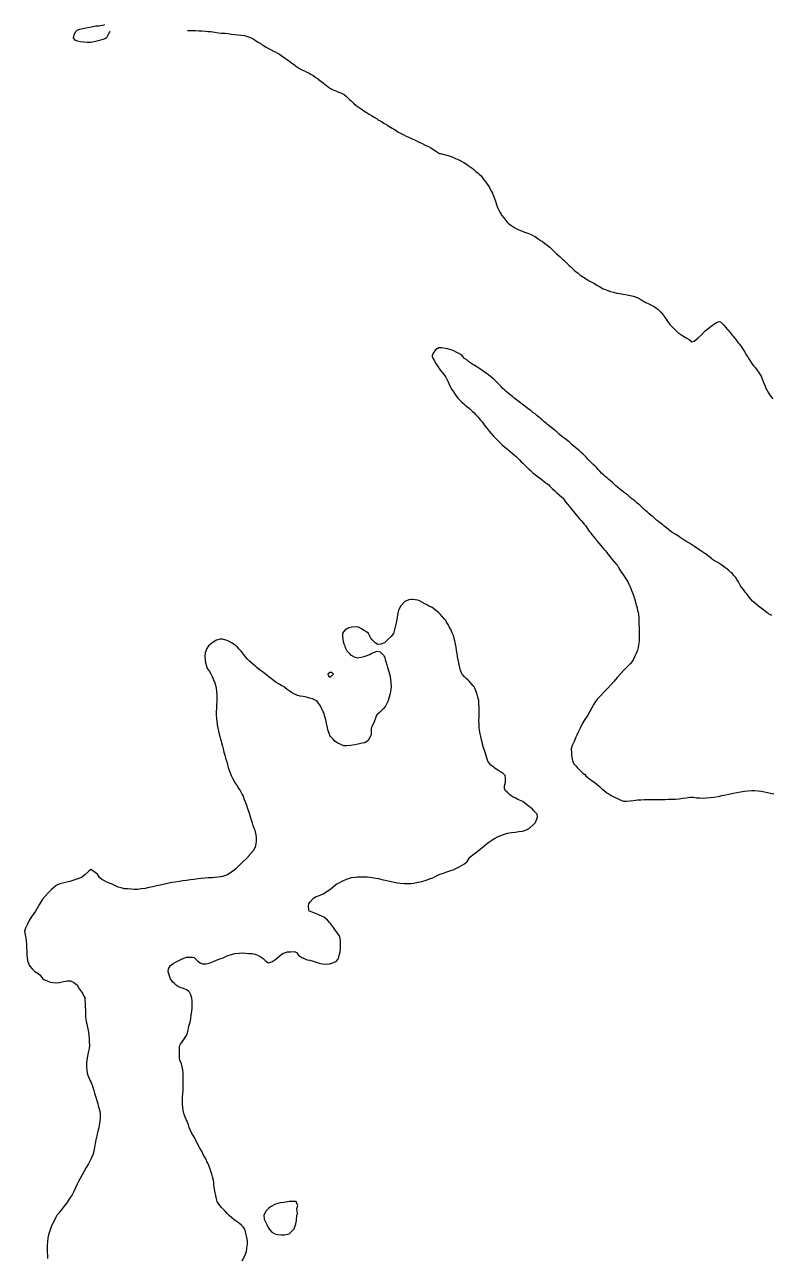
# Model space of a CAD drawing. Header units: inches. Extents: x 654597 to 662585, y 4606423 to 4617894.
# Drawn here: x 658768 to 659933, y 4610713 to 4612635 of the extents above; entities that cross this region are included whole.
import ezdxf

# ---------------------------------------------------------------- set-up
doc = ezdxf.new("R2010")
doc.units = ezdxf.units.IN
doc.header["$MEASUREMENT"] = 0
doc.layers.add('$DDT_AUDIT_GENERATED_(3E)', color=7, linetype='Continuous')
doc.layers.add('$DDT_AUDIT_GENERATED_(3F)', color=7, linetype='Continuous')

msp = doc.modelspace()

# ---------------------------------------------------------------- linework, layer by layer
at = {"layer": '$DDT_AUDIT_GENERATED_(3E)', "elevation": -150}
for points in [[(658900.8, 4612624.4), (658898.5, 4612619.5), (658895.4, 4612614.7), (658892.9, 4612612.7), (658889.7, 4612611.7), (658882.8, 4612609.6), (658876.6, 4612608.1), (658871.1, 4612607.1), (658865.3, 4612607.2), (658860.4, 4612607.7), (658855.2, 4612608.3), (658850.4, 4612609.3), (658846.6, 4612610.8), (658844.4, 4612614.3), (658845.2, 4612619.4), (658847.2, 4612623.9), (658850.1, 4612626.6), (658854.2, 4612627.9), (658860.6, 4612629.5), (658866.8, 4612630.7), (658872.4, 4612631.9), (658879, 4612633), (658883.8, 4612633.4), (658892.2, 4612634.9), (658892.7, 4612635.1)], [(659022.2, 4612625.9), (659031.3, 4612625.8), (659034.3, 4612625.7), (659040.3, 4612625.5), (659044.7, 4612625.2), (659050.8, 4612624.8), (659053.8, 4612624.6), (659057.8, 4612624.3), (659061.7, 4612623.7), (659064.8, 4612623.2), (659070.4, 4612622.3), (659075.1, 4612621.8), (659080.9, 4612621.6), (659085.4, 4612621.1), (659090.7, 4612620.3), (659095.6, 4612619.5), (659100.8, 4612619.1), (659105.9, 4612618.5), (659110.9, 4612618), (659115.8, 4612616.7), (659118.9, 4612615.5), (659122.1, 4612613.9), (659125.2, 4612612.2), (659127.8, 4612610.5), (659132.2, 4612607.8), (659136.8, 4612604.9), (659138.5, 4612603.8), (659140.3, 4612602.7), (659144.6, 4612600.1), (659148.5, 4612597.8), (659152.5, 4612595.7), (659157.3, 4612593.3), (659159, 4612592.5), (659160.5, 4612591.7), (659165.2, 4612588.8), (659169.5, 4612586), (659172.2, 4612584.2), (659174.9, 4612582.1), (659177.9, 4612580), (659180.8, 4612578), (659184.6, 4612575.2), (659188.9, 4612572.2), (659190.6, 4612571.1), (659192.2, 4612570), (659196.7, 4612566.9), (659201.3, 4612564.2), (659204.3, 4612562.8), (659207.9, 4612561.2), (659210.9, 4612559.8), (659213.4, 4612558.5), (659218, 4612555.8), (659222.3, 4612552.7), (659224.1, 4612551.4), (659226, 4612550), (659230, 4612547.2), (659233.6, 4612544.3), (659236.3, 4612542.2), (659239, 4612540), (659241.9, 4612537.7), (659244.8, 4612535.7), (659249.1, 4612533.5), (659254.1, 4612531.4), (659256.6, 4612530.4), (659259.4, 4612529.2), (659263.2, 4612527.7), (659266.2, 4612526), (659269.9, 4612522.8), (659273.7, 4612519.5), (659275.4, 4612517.8), (659277.1, 4612516.2), (659281, 4612512.6), (659285.2, 4612509.1), (659286.6, 4612507.9), (659288.2, 4612506.9), (659292.9, 4612503.9), (659297.2, 4612500.9), (659299.5, 4612499.3), (659302, 4612497.6), (659305.5, 4612495.4), (659308.7, 4612493.4), (659313, 4612491), (659317.6, 4612488.1), (659319, 4612487.1), (659320.4, 4612486.3), (659325.1, 4612483.4), (659329.4, 4612480.7), (659332.6, 4612478.9), (659336, 4612476.9), (659338.7, 4612475.4), (659341.2, 4612473.9), (659345.7, 4612471.1), (659350.1, 4612468.1), (659352, 4612466.9), (659354.2, 4612465.8), (659358.4, 4612463.7), (659362.1, 4612461.9), (659366.5, 4612459.8), (659371.3, 4612457.5), (659373.5, 4612456.4), (659375.9, 4612455.3), (659379.9, 4612453.4), (659383.5, 4612451.7), (659388, 4612449.6), (659392.8, 4612447.4), (659395.3, 4612446.3), (659398, 4612444.9), (659401.6, 4612442.8), (659404.7, 4612440.8), (659408.9, 4612438.3), (659413.4, 4612435.3), (659414.8, 4612434.4), (659416.7, 4612433.9), (659422.2, 4612432.6), (659426.4, 4612431.6), (659431.4, 4612430), (659436, 4612428.4), (659440.1, 4612426.6), (659445, 4612424.5), (659446.7, 4612423.8), (659448.2, 4612422.9), (659452.9, 4612420), (659457.2, 4612417.4), (659459.9, 4612415.4), (659462.7, 4612413.4), (659465.7, 4612411.2), (659468.5, 4612409.2), (659471.9, 4612406.3), (659475.4, 4612403.3), (659477.5, 4612401.5), (659479.4, 4612399.6), (659482.3, 4612396), (659484.9, 4612392.5), (659487.1, 4612389.5), (659489.4, 4612386.2), (659491.2, 4612383.6), (659492.8, 4612381.1), (659495.3, 4612376.7), (659497.6, 4612372.1), (659498.9, 4612369.2), (659500.2, 4612365.7), (659501.4, 4612362.5), (659502.3, 4612359.6), (659503.8, 4612354.4), (659505.5, 4612350.1), (659507.5, 4612345.8), (659510.1, 4612340.9), (659510.9, 4612339.5), (659511.8, 4612338.2), (659515.1, 4612333.7), (659518.2, 4612329.6), (659520.1, 4612327.5), (659522.1, 4612325.5), (659526.2, 4612322.4), (659530.9, 4612319.3), (659532.2, 4612318.5), (659533.7, 4612317.7), (659538.6, 4612315.3), (659543, 4612313.4), (659547.5, 4612311.7), (659552.5, 4612310), (659555.1, 4612309), (659557.8, 4612307.7), (659561.5, 4612305.8), (659564.6, 4612304.1), (659568.9, 4612301.3), (659573.6, 4612298.2), (659574.9, 4612297.4), (659576.1, 4612296.5), (659580.6, 4612293), (659584.9, 4612289.9), (659586.9, 4612288.2), (659588.7, 4612286.3), (659592.2, 4612282.8), (659595.7, 4612279.5), (659597.7, 4612277.7), (659599.7, 4612275.9), (659603.2, 4612272.8), (659606.5, 4612269.7), (659608.8, 4612267.6), (659610.9, 4612265.5), (659614, 4612262.4), (659617.3, 4612259.3), (659619.7, 4612257.2), (659622.1, 4612255.1), (659625.2, 4612252.4), (659628.2, 4612249.8), (659631.1, 4612247.4), (659634.1, 4612244.9), (659636.8, 4612242.9), (659639.4, 4612241.2), (659643.9, 4612238.6), (659648.5, 4612235.8), (659650.3, 4612234.7), (659652.3, 4612233.7), (659656.6, 4612231.3), (659660.3, 4612229.1), (659664.4, 4612226.9), (659668.7, 4612224.3), (659670.4, 4612223.2), (659672.2, 4612222.4), (659677.3, 4612220.4), (659681.8, 4612218.8), (659686.6, 4612217.7), (659691.6, 4612216.5), (659696.2, 4612215.9), (659701.6, 4612214.9), (659705.2, 4612214.3), (659709.6, 4612213.2), (659712.5, 4612212.6), (659715, 4612212), (659720.4, 4612210.5), (659724.5, 4612209), (659728.9, 4612206.5), (659733.6, 4612203.6), (659735.1, 4612202.7), (659736.7, 4612201.9), (659741.5, 4612199.6), (659745.6, 4612197.7), (659749.6, 4612195.4), (659753.8, 4612192.6), (659755.5, 4612191.4), (659757, 4612190), (659760.8, 4612186.2), (659764.1, 4612182.1), (659765.6, 4612180), (659767.1, 4612177.7), (659769.6, 4612174.1), (659771.8, 4612170.9), (659774.4, 4612167.7), (659777.2, 4612164.6), (659779.3, 4612162.2), (659781.3, 4612160), (659784.6, 4612156.9), (659787.9, 4612153.8), (659791.1, 4612152), (659794.6, 4612150), (659797.2, 4612148.4), (659799.6, 4612146.8), (659804.2, 4612144.1), (659808.6, 4612140.7), (659812.3, 4612141.7), (659818.5, 4612146.5), (659823.2, 4612151.1), (659829.3, 4612157.4), (659833.9, 4612161.5), (659840.8, 4612166.7), (659847.1, 4612170.5), (659851.3, 4612172.2), (659853, 4612171.8), (659854.7, 4612170.1), (659858.3, 4612166.3), (659861.9, 4612162.5), (659863.3, 4612161), (659864.7, 4612159.4), (659868.1, 4612155.1), (659871.6, 4612150.7), (659872.8, 4612149.3), (659874.1, 4612147.9), (659877.5, 4612143.7), (659880.5, 4612139.7), (659882.3, 4612137.3), (659884.2, 4612134.8), (659886.5, 4612131.6), (659888.5, 4612128.4), (659891.1, 4612124.3), (659893.9, 4612119.6), (659894.8, 4612118.2), (659895.7, 4612116.9), (659898.6, 4612112.2), (659901.2, 4612108), (659903.2, 4612105.3), (659905.4, 4612102.6), (659907.7, 4612099.7), (659909.9, 4612096.8), (659912.6, 4612093), (659915.4, 4612088.7), (659916.6, 4612087.1), (659917.4, 4612085.2), (659919.3, 4612080.2), (659920.9, 4612075.8), (659922.7, 4612071.4), (659924.7, 4612066.5), (659925.8, 4612064.4), (659927.1, 4612062.4), (659929.8, 4612058.5), (659932.4, 4612054.9), (659934.6, 4612051.7)]]:
    msp.add_lwpolyline(points, dxfattribs=at)
at = {"layer": '$DDT_AUDIT_GENERATED_(3F)', "elevation": -140}
for points in [[(659933.1, 4611714), (659928.3, 4611716.6), (659926.8, 4611717.5), (659925.5, 4611718.4), (659921, 4611721.9), (659916.7, 4611725.2), (659914.7, 4611726.7), (659912.6, 4611728.3), (659909, 4611731.3), (659905.6, 4611734.1), (659903.1, 4611736.3), (659900.8, 4611738.7), (659898, 4611742.1), (659895.1, 4611745.8), (659893.6, 4611747.8), (659892.1, 4611749.7), (659888.9, 4611754.1), (659885.7, 4611758.5), (659884.5, 4611760.1), (659883.5, 4611762), (659881.1, 4611766.5), (659878.7, 4611770.1), (659876.4, 4611773.5), (659873.7, 4611776.7), (659871.7, 4611779), (659869.5, 4611781), (659866.3, 4611783.9), (659862.9, 4611786.4), (659859.9, 4611788.7), (659856.7, 4611791.1), (659854.1, 4611792.9), (659851.5, 4611794.6), (659847.2, 4611797.3), (659842.5, 4611800), (659840.7, 4611801.1), (659839.2, 4611802.5), (659835.2, 4611805.8), (659831.2, 4611808.7), (659828.7, 4611810.5), (659825.9, 4611812.4), (659822.7, 4611814.5), (659819.8, 4611816.4), (659815.9, 4611819.2), (659811.5, 4611822.1), (659809.9, 4611823.2), (659808.3, 4611824.2), (659803.7, 4611827.1), (659799.3, 4611829.6), (659796.4, 4611831.4), (659793.3, 4611833.4), (659790.4, 4611835.4), (659787.7, 4611837.2), (659783.5, 4611840), (659778.7, 4611842.9), (659777.3, 4611843.8), (659776, 4611844.8), (659771.7, 4611848.4), (659767.5, 4611851.6), (659765.4, 4611853.2), (659763.2, 4611854.9), (659759.7, 4611857.7), (659756.3, 4611860.2), (659753.5, 4611862.6), (659750.8, 4611865), (659748.1, 4611867.5), (659745.3, 4611869.8), (659742.2, 4611872.5), (659738.9, 4611875.3), (659736.6, 4611877.2), (659734.4, 4611879.1), (659731, 4611882.4), (659727.5, 4611885.6), (659725.5, 4611887.4), (659723.5, 4611889.1), (659719.5, 4611892.5), (659715.2, 4611895.8), (659713.8, 4611896.9), (659712.4, 4611898), (659708.1, 4611901.7), (659703.7, 4611905.2), (659702.1, 4611906.5), (659700.4, 4611907.8), (659696.4, 4611911), (659692.6, 4611913.9), (659690.2, 4611915.9), (659687.9, 4611918), (659684.8, 4611920.9), (659681.7, 4611923.6), (659679, 4611926), (659676.3, 4611928.3), (659673.5, 4611930.7), (659670.7, 4611933.1), (659667.8, 4611935.8), (659664.9, 4611938.7), (659662.6, 4611941.3), (659660.2, 4611943.9), (659657.5, 4611946.7), (659654.8, 4611949.4), (659652.2, 4611952), (659649.5, 4611954.5), (659646.8, 4611957.2), (659644.2, 4611959.9), (659641.6, 4611962.7), (659638.9, 4611965.3), (659636.1, 4611967.8), (659633.3, 4611970.4), (659630.6, 4611972.7), (659628, 4611974.9), (659624.7, 4611977.7), (659621.4, 4611980.6), (659619.2, 4611982.5), (659617, 4611984.3), (659613, 4611987.5), (659608.8, 4611990.8), (659607.3, 4611992), (659605.9, 4611993.1), (659601.4, 4611996.7), (659597.2, 4612000.5), (659595.8, 4612001.7), (659594.4, 4612002.9), (659590.2, 4612006.4), (659586.2, 4612009.7), (659584.1, 4612011.3), (659581.9, 4612013), (659578.4, 4612015.8), (659575, 4612018.6), (659572.4, 4612020.8), (659569.7, 4612023.2), (659566.9, 4612025.6), (659564.1, 4612028), (659560.7, 4612030.5), (659557.2, 4612033.3), (659555, 4612035), (659552.9, 4612036.6), (659548.6, 4612039.8), (659544.1, 4612043.3), (659542.9, 4612044.3), (659541.6, 4612045.1), (659536.9, 4612048.4), (659532.8, 4612051.7), (659530.7, 4612053.4), (659528.7, 4612055.2), (659525.2, 4612058.1), (659521.8, 4612061), (659519.1, 4612063), (659516.5, 4612065.4), (659513.6, 4612067.9), (659510.9, 4612070.6), (659508.3, 4612073.2), (659506, 4612076), (659503.2, 4612078.8), (659500.4, 4612081.6), (659497.6, 4612084), (659494.7, 4612086.4), (659491.9, 4612088.5), (659489.2, 4612090.5), (659485.2, 4612093.2), (659480.9, 4612096.3), (659479.4, 4612097.4), (659477.8, 4612098.4), (659473, 4612101.3), (659468.8, 4612104.1), (659466.1, 4612105.7), (659463.5, 4612107.6), (659460.3, 4612109.9), (659457.4, 4612112.3), (659454.1, 4612114.7), (659451.6, 4612117.7), (659449.2, 4612120), (659446.4, 4612121.8), (659442, 4612124.1), (659437.3, 4612126.7), (659434.6, 4612127.7), (659431.2, 4612128.6), (659427.5, 4612129.6), (659424.2, 4612130.3), (659418.5, 4612130.9), (659414.1, 4612131.1), (659408.7, 4612128.1), (659404.9, 4612122.8), (659403.6, 4612118.8), (659403.7, 4612117.3), (659404.8, 4612115.2), (659407.1, 4612111), (659409, 4612107.4), (659411.5, 4612103.4), (659414.3, 4612099), (659415.4, 4612097.4), (659416.5, 4612096), (659420.1, 4612091.7), (659423.3, 4612087.3), (659424.7, 4612085.3), (659426.1, 4612083.1), (659428.2, 4612079.2), (659429.7, 4612075.5), (659431.7, 4612070.9), (659434.3, 4612066.3), (659435.5, 4612064.4), (659436.8, 4612062.4), (659439.4, 4612058.4), (659441.9, 4612054.9), (659444.3, 4612052.1), (659446.9, 4612049.5), (659449.5, 4612046.8), (659452.3, 4612044.3), (659455, 4612041.8), (659457.8, 4612039.6), (659461, 4612036.9), (659464.3, 4612034), (659466.5, 4612032.1), (659468.7, 4612030.1), (659471.9, 4612026.9), (659474.9, 4612023.5), (659477, 4612021.1), (659479.1, 4612018.5), (659481.6, 4612015.5), (659483.7, 4612012.5), (659486.3, 4612009), (659489.2, 4612005.5), (659490.9, 4612003.4), (659492.5, 4612001.4), (659495.8, 4611997.4), (659499.4, 4611993.4), (659500.7, 4611992), (659502, 4611990.6), (659505.9, 4611986.5), (659510, 4611982.5), (659511.2, 4611981.3), (659512.5, 4611980.1), (659516.7, 4611976.4), (659520.9, 4611973.1), (659522.8, 4611971.6), (659524.7, 4611969.9), (659528.4, 4611966.9), (659531.9, 4611964), (659534.3, 4611961.9), (659536.5, 4611959.6), (659539.5, 4611956.5), (659542.6, 4611953.5), (659544.7, 4611951.2), (659546.9, 4611949), (659550, 4611945.9), (659553.3, 4611943), (659555.7, 4611940.8), (659558.1, 4611938.6), (659561.1, 4611935.9), (659564.2, 4611933.6), (659567.4, 4611931.1), (659570.7, 4611928.5), (659573.1, 4611926.7), (659575.4, 4611925), (659579.5, 4611921.9), (659583.9, 4611918.5), (659585.3, 4611917.4), (659586.5, 4611916.2), (659590.5, 4611912), (659594.7, 4611908.1), (659596, 4611907), (659597.2, 4611905.8), (659601.4, 4611901.8), (659605.8, 4611898.1), (659607.2, 4611897), (659608.3, 4611895.5), (659611.6, 4611891), (659615, 4611886.8), (659616.5, 4611885), (659618, 4611883.2), (659621.1, 4611879.4), (659624.1, 4611875.8), (659626.1, 4611873.2), (659628.2, 4611870.6), (659630.6, 4611867.6), (659633, 4611864.8), (659635.7, 4611861.7), (659638.6, 4611858.6), (659640.7, 4611856.3), (659642.6, 4611853.9), (659645.4, 4611849.7), (659648.6, 4611845.4), (659649.7, 4611844.1), (659650.7, 4611842.8), (659654.2, 4611838.2), (659657.7, 4611834), (659659.1, 4611832.2), (659660.6, 4611830.1), (659663.5, 4611826.4), (659666.4, 4611823), (659668.6, 4611820.4), (659670.9, 4611817.9), (659673.4, 4611815), (659675.7, 4611812.1), (659678.2, 4611808.7), (659681, 4611805.3), (659682.8, 4611803.1), (659684.5, 4611801), (659687.7, 4611796.9), (659691.3, 4611792.9), (659692.5, 4611791.5), (659693.4, 4611789.9), (659696.1, 4611785.1), (659699, 4611781), (659700.8, 4611778.2), (659702.8, 4611775.3), (659704.7, 4611772.3), (659706.6, 4611769.6), (659709, 4611765.2), (659711.4, 4611760.5), (659712.5, 4611758.2), (659713.6, 4611755.6), (659715.1, 4611751.5), (659716.3, 4611748.1), (659717.9, 4611743.2), (659719.5, 4611738.6), (659720.7, 4611734.1), (659722.2, 4611729), (659723, 4611725.7), (659724, 4611721.6), (659724.7, 4611718.5), (659725.1, 4611715.7), (659725.6, 4611709.9), (659725.9, 4611705.4), (659726.1, 4611699.5), (659726.2, 4611695), (659726.5, 4611678.7), (659726.3, 4611673.7), (659725.4, 4611667.3), (659724.9, 4611663.9), (659723.9, 4611659.9), (659721.9, 4611654.4), (659719.3, 4611649.1), (659716.3, 4611643.8), (659712.8, 4611638.9), (659707.6, 4611633.5), (659702.5, 4611628.6), (659697.2, 4611622.7), (659692.3, 4611617.1), (659687.6, 4611611.5), (659682.2, 4611605.5), (659677.6, 4611600.4), (659671.8, 4611594.5), (659667, 4611589.7), (659661.4, 4611583.7), (659658.4, 4611579.9), (659655.7, 4611575.7), (659652.3, 4611569.9), (659649.5, 4611564.2), (659646.2, 4611558.3), (659641.5, 4611551.6), (659639.5, 4611548.7), (659638.1, 4611545.9), (659634.5, 4611538.2), (659630.7, 4611530.6), (659629.1, 4611527.4), (659627.7, 4611524), (659624.8, 4611517.3), (659622, 4611511), (659620.5, 4611505.7), (659620.6, 4611499.8), (659621, 4611495.2), (659621.7, 4611490), (659622.7, 4611485.5), (659625, 4611481.9), (659627.9, 4611478.6), (659629.9, 4611476.5), (659632.1, 4611474.4), (659635.3, 4611471.2), (659638.6, 4611468.1), (659641, 4611466.2), (659643.4, 4611464), (659646.3, 4611461.2), (659649.4, 4611458.7), (659652.6, 4611456.3), (659656, 4611453.9), (659658.4, 4611452.2), (659660.6, 4611450.5), (659664.4, 4611447.1), (659668.2, 4611443.7), (659669.9, 4611442.2), (659671.6, 4611440.8), (659675.8, 4611437.4), (659680.5, 4611434.4), (659682.6, 4611433.3), (659684.9, 4611432.2), (659688.9, 4611430.2), (659692.5, 4611428.4), (659697, 4611426.4), (659702, 4611424.3), (659706.1, 4611424.1), (659712.4, 4611424.8), (659717.6, 4611425.5), (659723.6, 4611426.3), (659728.9, 4611426.5), (659734.5, 4611426.6), (659739.7, 4611426.6), (659745.2, 4611426.7), (659750.5, 4611426.8), (659755.9, 4611426.9), (659761.3, 4611427), (659766.7, 4611427.1), (659772.1, 4611427.3), (659777.5, 4611427.4), (659783, 4611427.6), (659788.5, 4611428.1), (659794.5, 4611428.9), (659799.7, 4611429.7), (659806, 4611430.3), (659810.5, 4611430.4), (659816, 4611429.7), (659820.8, 4611429.4), (659826.4, 4611429.1), (659831.6, 4611429.3), (659837.7, 4611430), (659842.9, 4611430.7), (659849.6, 4611431.7), (659852.3, 4611432.2), (659855.1, 4611432.9), (659861.4, 4611434.2), (659866.3, 4611435.3), (659872.8, 4611436.6), (659878.7, 4611437.8), (659884.4, 4611438.9), (659890.6, 4611439.9), (659895.7, 4611440.4), (659901.9, 4611440.9), (659906.5, 4611441), (659912.2, 4611440.5), (659916.7, 4611439.9), (659921.8, 4611438.7), (659926.6, 4611437.6), (659931.3, 4611436.7), (659936.6, 4611435.8)], [(659107, 4610707.7), (659111.5, 4610715.1), (659113.8, 4610722.2), (659114.6, 4610727.3), (659115.3, 4610733.7), (659115.3, 4610737.9), (659114.6, 4610743.7), (659113.7, 4610747.9), (659112.5, 4610753.1), (659110.8, 4610757.4), (659108.7, 4610760.5), (659106, 4610763), (659103.1, 4610765.6), (659099.8, 4610768), (659097.3, 4610769.8), (659094.8, 4610771.4), (659091, 4610774.7), (659087.1, 4610778), (659085.5, 4610779.6), (659084, 4610781.3), (659080.5, 4610785.1), (659077, 4610788.7), (659075.2, 4610790.6), (659073.5, 4610792.5), (659070.6, 4610796.1), (659068.4, 4610799.8), (659067.1, 4610804.2), (659066.1, 4610809.4), (659065.3, 4610813.7), (659064.3, 4610819.3), (659063.8, 4610822.4), (659063.3, 4610826.4), (659062.8, 4610830.1), (659062.3, 4610832.9), (659061.1, 4610838.4), (659060.1, 4610842.6), (659058.5, 4610847.5), (659056.8, 4610852.1), (659055.2, 4610856.1), (659053.1, 4610860.7), (659052.3, 4610862.5), (659051.4, 4610864.3), (659048.8, 4610869.1), (659046.6, 4610873.4), (659044.7, 4610877.2), (659042.4, 4610881.5), (659041.4, 4610883.4), (659040.4, 4610885.3), (659037.8, 4610890), (659035.4, 4610894.4), (659033.7, 4610897.8), (659031.6, 4610901.5), (659030.1, 4610903.8), (659028.9, 4610906.1), (659026.6, 4610910.7), (659024.8, 4610915.4), (659023.3, 4610919.7), (659021.3, 4610924.8), (659020.7, 4610926.4), (659020, 4610928), (659017.8, 4610933), (659016.1, 4610937.3), (659015.2, 4610942.1), (659014.5, 4610947.2), (659014.2, 4610952), (659014.2, 4610957.6), (659014.4, 4610962.8), (659014.6, 4610968.4), (659015.2, 4610973.8), (659015.3, 4610979.1), (659015.3, 4610984.4), (659015.2, 4610989.6), (659015.1, 4610994.8), (659015, 4611000), (659014.6, 4611005.2), (659013.6, 4611010.2), (659012.6, 4611014.6), (659010.6, 4611019.3), (659009.8, 4611021), (659009.7, 4611023.2), (659009.5, 4611029.3), (659009.5, 4611033.7), (659009.4, 4611039.9), (659009.6, 4611042.4), (659011.3, 4611045.1), (659016.4, 4611052.4), (659020.3, 4611059.1), (659022.2, 4611063.2), (659023.2, 4611067.1), (659024.3, 4611073.5), (659026.1, 4611079.6), (659027.2, 4611085), (659027.8, 4611090.9), (659028.5, 4611096.1), (659029.1, 4611102.2), (659029.3, 4611106.9), (659029.2, 4611112.9), (659028.6, 4611117.2), (659027.4, 4611122.5), (659025.3, 4611126.5), (659023, 4611128.7), (659020.2, 4611130.1), (659015.7, 4611132.2), (659010.7, 4611133.7), (659007.5, 4611135.1), (659004.5, 4611137.3), (659001.8, 4611139.7), (658999.3, 4611142.2), (658997, 4611145.1), (658995.6, 4611147.3), (658995, 4611148.9), (658993.6, 4611153.2), (658991.6, 4611158.1), (658992.6, 4611162.6), (658995.7, 4611167.9), (658999.6, 4611171.1), (659004.5, 4611173.9), (659010.3, 4611176.6), (659016.4, 4611179.2), (659020.3, 4611180.8), (659023.8, 4611181.1), (659029.7, 4611180.9), (659032.3, 4611180.3), (659034, 4611178.8), (659037.7, 4611175.3), (659041.5, 4611172), (659045.2, 4611170.8), (659051.3, 4611170.5), (659056, 4611171.7), (659063.5, 4611175), (659071.1, 4611177.8), (659074.1, 4611178.7), (659077.4, 4611180.1), (659084.1, 4611183.1), (659090.4, 4611185.3), (659096, 4611186.5), (659102.3, 4611187.4), (659107, 4611187.5), (659112.6, 4611187.2), (659117.4, 4611186.9), (659122.9, 4611186.5), (659127.4, 4611185.9), (659132.1, 4611183.8), (659136.8, 4611181.1), (659138.5, 4611180), (659140, 4611178.7), (659143.9, 4611175), (659148.5, 4611172), (659153.3, 4611173.5), (659158.4, 4611176.7), (659162.8, 4611180.6), (659170.2, 4611186.5), (659178, 4611189.1), (659182.5, 4611189.5), (659188.9, 4611189.7), (659191.9, 4611188.4), (659195.5, 4611183.8), (659200.5, 4611180.5), (659202.3, 4611179.7), (659204.1, 4611178.9), (659208.8, 4611177), (659213, 4611176.1), (659218.1, 4611174.6), (659222.8, 4611173.2), (659227.2, 4611171.8), (659232.6, 4611170.4), (659236.8, 4611170.2), (659243.3, 4611170.8), (659248.7, 4611172.2), (659254.2, 4611174.5), (659257.3, 4611178.9), (659258.6, 4611183.4), (659260, 4611189.5), (659260.5, 4611195.3), (659260.5, 4611200.5), (659260.4, 4611205.8), (659260, 4611210.7), (659258.3, 4611214.8), (659255.7, 4611218.6), (659254.3, 4611220.6), (659253, 4611222.5), (659249.9, 4611227), (659246.6, 4611231.3), (659245.3, 4611233), (659243.8, 4611234.6), (659240.2, 4611238.5), (659236.1, 4611242.1), (659234.6, 4611243.4), (659232.7, 4611244.5), (659227.8, 4611246.7), (659223.3, 4611248.6), (659219, 4611250.3), (659213.9, 4611252.2), (659211.9, 4611252.9), (659211.2, 4611255), (659210.9, 4611260.8), (659211.2, 4611263.9), (659213.4, 4611267.2), (659218.4, 4611272.9), (659222.7, 4611275.5), (659226.5, 4611276.7), (659233.7, 4611279.8), (659240.8, 4611284.2), (659246.1, 4611288.2), (659252.9, 4611293.7), (659255.1, 4611295.4), (659257.3, 4611296.6), (659265.4, 4611300.5), (659273.2, 4611303.7), (659277.9, 4611305), (659284, 4611305.8), (659286.8, 4611306.1), (659289.3, 4611306.2), (659295.7, 4611306.3), (659298.7, 4611306.2), (659302.2, 4611306), (659306.8, 4611305.6), (659310.1, 4611305.2), (659315.8, 4611304.4), (659320.1, 4611303.6), (659325.3, 4611302.3), (659330, 4611301), (659334.8, 4611300), (659339.8, 4611298.9), (659344.3, 4611298), (659349.7, 4611297), (659353.9, 4611296.5), (659359.9, 4611296), (659364.1, 4611295.9), (659370.4, 4611295.9), (659374.9, 4611296.4), (659381.7, 4611297.7), (659387.2, 4611299), (659394, 4611301.1), (659401.2, 4611303.7), (659404.5, 4611304.9), (659408, 4611306.6), (659414.7, 4611309.7), (659421, 4611312.1), (659426.5, 4611313.9), (659432.7, 4611316.1), (659436.2, 4611317.4), (659439.6, 4611318.9), (659446.9, 4611322.4), (659454.1, 4611326.5), (659458, 4611330.3), (659462.3, 4611336.7), (659468.8, 4611342.1), (659475.8, 4611347.1), (659480.7, 4611351), (659487.4, 4611356.9), (659489.7, 4611358.9), (659492.1, 4611360.5), (659499.6, 4611365.3), (659506.6, 4611369), (659510.7, 4611370.9), (659514.7, 4611372.4), (659521.2, 4611374.4), (659527.3, 4611375.3), (659532.8, 4611375.9), (659538.9, 4611376.7), (659544.2, 4611377.6), (659550.9, 4611379.5), (659555.2, 4611382), (659561.1, 4611387.4), (659563.9, 4611389.9), (659564.4, 4611390.4), (659565.4, 4611392.6), (659567.8, 4611399.5), (659567.1, 4611404), (659564.5, 4611406.8), (659562.3, 4611409.3), (659560, 4611411.7), (659556.8, 4611414.4), (659553.6, 4611416.6), (659550.7, 4611419.2), (659547.7, 4611421.8), (659545, 4611423.7), (659542.1, 4611425), (659537.3, 4611427), (659532.8, 4611429.2), (659529.8, 4611430.6), (659527, 4611432.5), (659523.9, 4611434.7), (659521.3, 4611437.1), (659518.3, 4611439.8), (659516.3, 4611443.5), (659516.6, 4611448.4), (659517.8, 4611454), (659518.1, 4611459.9), (659517.6, 4611464.1), (659514.5, 4611467.3), (659511, 4611469.6), (659507.4, 4611471.8), (659503.6, 4611474.3), (659501.5, 4611475.9), (659499.5, 4611477.3), (659495.3, 4611480.5), (659491.9, 4611484.5), (659490.6, 4611486.8), (659489.5, 4611489.7), (659488.1, 4611493.5), (659487.1, 4611496.8), (659485.5, 4611501.7), (659484.1, 4611506.3), (659482.8, 4611510.9), (659481.4, 4611516), (659480.4, 4611519.8), (659479.3, 4611524.9), (659478.7, 4611527.1), (659478.4, 4611529.2), (659477.5, 4611534.9), (659477, 4611539.3), (659476.6, 4611545), (659476.4, 4611549.7), (659476.6, 4611555.6), (659476.7, 4611560.3), (659476.8, 4611566.2), (659476.7, 4611570.8), (659476.5, 4611576.6), (659476.1, 4611581), (659475, 4611586.3), (659473.9, 4611590.8), (659472.3, 4611595.4), (659470.3, 4611600.2), (659469.2, 4611602.3), (659467.7, 4611604.1), (659464.4, 4611607.8), (659461.2, 4611611.3), (659459.2, 4611613.3), (659457.1, 4611615.2), (659453.6, 4611618.4), (659450.7, 4611622), (659449, 4611625.4), (659447.3, 4611630), (659446.5, 4611632.2), (659446, 4611634.5), (659444.9, 4611640), (659444.1, 4611644.4), (659443.2, 4611649.6), (659442.4, 4611654.3), (659441.6, 4611659.3), (659440.9, 4611664.3), (659439.9, 4611668.9), (659438.7, 4611674.1), (659437.8, 4611677.8), (659436.6, 4611682.4), (659435.9, 4611684.9), (659435, 4611686.9), (659432.6, 4611691.7), (659430.3, 4611696), (659428.4, 4611699.6), (659426.1, 4611703.6), (659424.7, 4611705.7), (659423.2, 4611707.5), (659419.7, 4611711.7), (659416, 4611715.9), (659414.8, 4611717.1), (659413.5, 4611718.2), (659409.2, 4611721.8), (659405, 4611725.2), (659402.5, 4611726.6), (659399.4, 4611728), (659396.1, 4611729.8), (659393.1, 4611731.5), (659388.6, 4611733.9), (659384, 4611736.8), (659381.3, 4611737.8), (659377.1, 4611738.4), (659373.6, 4611738.8), (659371.5, 4611738.9), (659367.2, 4611738.4), (659361.1, 4611735.8), (659354.5, 4611728.7), (659351.3, 4611722.3), (659350.2, 4611718.1), (659349.6, 4611714.5), (659348.5, 4611708), (659347.4, 4611702.5), (659346.1, 4611696.3), (659344.4, 4611690), (659343, 4611685.6), (659339.6, 4611681.2), (659334, 4611675.6), (659329.1, 4611671.1), (659323.6, 4611668.8), (659319, 4611668.7), (659314.8, 4611671.1), (659311.6, 4611674.5), (659309.7, 4611676.4), (659308.1, 4611678.5), (659306, 4611682.5), (659304, 4611685.7), (659300.9, 4611688.3), (659297.7, 4611690.3), (659293.5, 4611692.9), (659288.5, 4611695.4), (659284.8, 4611696), (659278.3, 4611695.6), (659273.6, 4611694.5), (659267.2, 4611691.1), (659263.7, 4611686.4), (659263.5, 4611682.2), (659264.1, 4611676.5), (659264.7, 4611673.1), (659265.8, 4611669.4), (659267.1, 4611666.4), (659268.1, 4611663.7), (659270.7, 4611658.9), (659274.1, 4611654.8), (659275.5, 4611653.2), (659277.4, 4611651.9), (659281.9, 4611649.3), (659287.3, 4611648), (659292.8, 4611649), (659298.9, 4611650.4), (659306.1, 4611653.2), (659308.5, 4611654.4), (659311, 4611655.6), (659317.8, 4611658.1), (659322.3, 4611657.1), (659325, 4611654.3), (659327.5, 4611651.7), (659329.5, 4611648.5), (659330.5, 4611645.1), (659331.1, 4611642.2), (659332.6, 4611636.8), (659333.9, 4611632.5), (659335.4, 4611627.8), (659337.2, 4611623), (659338.1, 4611618.9), (659338.8, 4611613.2), (659339.1, 4611609), (659339.4, 4611603), (659339.1, 4611598.6), (659337.8, 4611592), (659336.6, 4611586.5), (659334.4, 4611579.7), (659330.6, 4611572.4), (659327, 4611568), (659320.7, 4611561.9), (659317.5, 4611558.7), (659315.7, 4611555.1), (659313, 4611548), (659309.4, 4611540.3), (659308.3, 4611538.1), (659308.3, 4611535.9), (659308.4, 4611529.9), (659308.4, 4611527.6), (659308.5, 4611527.5), (659307.5, 4611525.4), (659303.6, 4611518.6), (659298.6, 4611515.3), (659294.5, 4611514.5), (659288, 4611513.2), (659282.3, 4611512.1), (659276.5, 4611510.9), (659270.6, 4611510.6), (659265.8, 4611510.7), (659261, 4611512.6), (659256.2, 4611514.9), (659253.9, 4611516), (659251.8, 4611517.6), (659248.5, 4611521.2), (659245.2, 4611525.1), (659244, 4611526.8), (659243.2, 4611528.9), (659241.6, 4611534), (659240.5, 4611538.5), (659239.4, 4611543.5), (659238.3, 4611548.3), (659237.2, 4611552.9), (659235.8, 4611558), (659235, 4611560.8), (659233.7, 4611563.8), (659232.2, 4611567.4), (659230.6, 4611570.4), (659228, 4611574.9), (659224.7, 4611579.2), (659223.5, 4611580.6), (659221.9, 4611581.4), (659217.1, 4611583.7), (659212.4, 4611585.1), (659207.7, 4611586.3), (659202.4, 4611587.3), (659197.7, 4611588), (659192.6, 4611589.7), (659190.6, 4611590.4), (659188.8, 4611591.3), (659184.2, 4611593.6), (659180.6, 4611596.1), (659177.6, 4611598.6), (659174.4, 4611601.1), (659171.8, 4611602.8), (659169.2, 4611604.2), (659164.7, 4611606.8), (659160.1, 4611609.4), (659158, 4611610.7), (659156, 4611612.3), (659152.3, 4611615.3), (659148.8, 4611618.1), (659146.2, 4611620.2), (659143.5, 4611622.4), (659140.5, 4611624.7), (659137.6, 4611626.7), (659134, 4611629.4), (659130.4, 4611632.4), (659128.4, 4611634.1), (659126.5, 4611635.7), (659122.6, 4611639), (659118.8, 4611642.7), (659117.3, 4611644.2), (659115.8, 4611645.7), (659112.3, 4611649.5), (659109.3, 4611653.5), (659107.5, 4611655.8), (659105.6, 4611658), (659102.6, 4611661.2), (659099.7, 4611664.3), (659097.4, 4611666.6), (659094.8, 4611668.6), (659090.5, 4611671.1), (659085.8, 4611673.9), (659084, 4611674.8), (659081.7, 4611675.4), (659076.8, 4611676.7), (659072.8, 4611677), (659067.3, 4611675.3), (659061.8, 4611672.2), (659054.9, 4611666.4), (659051.9, 4611662.3), (659049.6, 4611655.4), (659049.2, 4611650), (659049.4, 4611644.5), (659050.3, 4611639.9), (659051.6, 4611634.5), (659052.2, 4611632.4), (659053.3, 4611630.8), (659056.2, 4611626.6), (659058.6, 4611622.6), (659060.6, 4611618.5), (659062.7, 4611613.4), (659063.3, 4611611.9), (659063.9, 4611610.3), (659065.7, 4611605.1), (659066.7, 4611600.6), (659067.4, 4611595.4), (659067.7, 4611590.4), (659067.7, 4611585), (659067.5, 4611579.8), (659067.4, 4611574.2), (659067.1, 4611569.1), (659066.9, 4611563.4), (659066.8, 4611558.6), (659067.3, 4611553.1), (659067.8, 4611548.3), (659068.5, 4611543.3), (659069.2, 4611538.3), (659070.2, 4611533.6), (659071.4, 4611528.5), (659072.4, 4611524.9), (659073.7, 4611520.7), (659074.6, 4611518), (659075.2, 4611515.5), (659076.4, 4611510), (659077.4, 4611505.7), (659078.6, 4611500.6), (659080, 4611496), (659081.2, 4611491.5), (659082.8, 4611486.4), (659083.6, 4611483.8), (659084.6, 4611480.7), (659085.6, 4611476.7), (659086.5, 4611473.6), (659088.4, 4611468.6), (659090.3, 4611464.3), (659092.2, 4611460.2), (659094.6, 4611455.6), (659095.5, 4611454), (659096.5, 4611452.5), (659099.5, 4611447.9), (659102.2, 4611443.6), (659104, 4611440.7), (659105.8, 4611437.5), (659107.4, 4611434.6), (659108.7, 4611431.8), (659110.6, 4611427), (659112.3, 4611422.4), (659113.8, 4611418.1), (659115.6, 4611412.9), (659116.3, 4611411), (659117, 4611408.9), (659118.6, 4611404.1), (659119.8, 4611400.2), (659121.3, 4611395.3), (659122.7, 4611390.6), (659124.1, 4611386.2), (659126, 4611381.1), (659126.8, 4611379), (659127.4, 4611376.4), (659128.5, 4611371.8), (659129, 4611367.8), (659129, 4611361.8), (659128.7, 4611357.7), (659127.4, 4611352.7), (659124.3, 4611346.9), (659116.6, 4611337.8), (659116.4, 4611337.6), (659105.9, 4611327.1), (659103.8, 4611325.1), (659097.3, 4611318.9), (659092.8, 4611315), (659084.6, 4611309.6), (659076.5, 4611307), (659073.3, 4611306.4), (659069.4, 4611305.9), (659064.4, 4611305), (659060.4, 4611304.7), (659054.2, 4611304.6), (659049.6, 4611304.4), (659043.3, 4611303.9), (659038.4, 4611303.3), (659032, 4611302.2), (659026.4, 4611301.4), (659020.6, 4611300.5), (659014.8, 4611299.8), (659009.3, 4611299), (659003, 4611298.1), (658997.7, 4611297.3), (658990.9, 4611296), (658988.6, 4611295.6), (658986.2, 4611295), (658979.4, 4611293.3), (658974, 4611292.1), (658967.7, 4611290.6), (658961.6, 4611289.4), (658955.9, 4611288.3), (658949.5, 4611287.3), (658944.7, 4611286.7), (658938.6, 4611286.7), (658934.1, 4611286.8), (658928.4, 4611287.3), (658923.9, 4611287.8), (658918.7, 4611289), (658914.1, 4611290.3), (658909.5, 4611292), (658904.7, 4611294.6), (658903.3, 4611295.4), (658901.6, 4611296), (658896.4, 4611297.9), (658892.4, 4611300), (658888.3, 4611302.2), (658884.8, 4611305.3), (658883.2, 4611307.7), (658881.4, 4611310.5), (658877.8, 4611312.9), (658874.2, 4611315.8), (658872.3, 4611317.4), (658871.1, 4611317.7), (658867.9, 4611315.2), (658862.1, 4611309.3), (658857.6, 4611305.7), (658850.8, 4611303), (658844.8, 4611300.8), (658838.7, 4611298.8), (658831.8, 4611297.2), (658827.8, 4611296.5), (658822.8, 4611295.5), (658817, 4611292.7), (658810.1, 4611286.6), (658805.8, 4611282.2), (658799.9, 4611276), (658796, 4611271.5), (658791.1, 4611263.8), (658787, 4611256.1), (658785.1, 4611252.9), (658782.4, 4611249.3), (658778.3, 4611243.4), (658775.3, 4611238.1), (658772.3, 4611232.2), (658769.5, 4611226.4), (658768, 4611221.3), (658768.8, 4611215.7), (658769.6, 4611211), (658770.4, 4611206.1), (658770.9, 4611200.8), (658771.1, 4611195.8), (658771.2, 4611190.4), (658771.4, 4611185.4), (658771.7, 4611180.1), (658772.6, 4611175.3), (658774.3, 4611170.2), (658775.1, 4611168.4), (658776.2, 4611166.7), (658779.6, 4611162.6), (658783.4, 4611159), (658785.3, 4611157.7), (658787.3, 4611156.6), (658791.9, 4611153.4), (658795.5, 4611149), (658796.5, 4611147.4), (658798.1, 4611146.4), (658803.1, 4611144.1), (658807.6, 4611141.9), (658812.1, 4611141.3), (658817.5, 4611140.9), (658822.3, 4611141.3), (658828.7, 4611143.1), (658834.9, 4611144.1), (658839.6, 4611144.3), (658844.5, 4611141.7), (658848.9, 4611138.2), (658850.1, 4611137.2), (658850.8, 4611135.8), (658853.7, 4611131), (658856.6, 4611126.9), (658858.5, 4611123.8), (658860.5, 4611120), (658861.7, 4611117.5), (658862.1, 4611114.6), (658862.4, 4611108.8), (658862.6, 4611104.2), (658862.7, 4611098.3), (658862.9, 4611093.7), (658862.9, 4611087.8), (658863.4, 4611083.6), (658864.5, 4611078.4), (658865.4, 4611073.9), (658866.7, 4611069.2), (658867.5, 4611064), (658868.1, 4611059.4), (658868.5, 4611053.8), (658868.8, 4611049.2), (658868.9, 4611043.4), (658868.4, 4611038.6), (658867.2, 4611032.3), (658866, 4611026.5), (658864.9, 4611021), (658864.6, 4611015.1), (658864.6, 4611010.2), (658864.8, 4611004.7), (658865.4, 4611000.1), (658867.2, 4610995.5), (658869.2, 4610990.6), (658870.3, 4610988.1), (658871.6, 4610985.3), (658873.2, 4610981.6), (658874.2, 4610978.2), (658875.8, 4610973.3), (658877.2, 4610968.7), (658878.6, 4610964.2), (658880.2, 4610959.1), (658881, 4610956.1), (658882, 4610952.5), (658882.9, 4610949), (658883.7, 4610946.1), (658885.1, 4610940.9), (658886, 4610936.1), (658885.6, 4610930.4), (658885.1, 4610925.3), (658884.3, 4610919.1), (658883.6, 4610914.8), (658882.3, 4610909.5), (658881.3, 4610905.7), (658880.6, 4610902.5), (658879.2, 4610895.9), (658878.2, 4610890.4), (658877, 4610884.3), (658875.8, 4610878.3), (658874.3, 4610873), (658871.8, 4610867.1), (658869.7, 4610863), (658867.4, 4610858.8), (658864.1, 4610852.9), (658860.8, 4610847.3), (658857.5, 4610841.8), (658854.4, 4610836), (658852.1, 4610831.4), (658849.9, 4610826.9), (658847.2, 4610821.1), (658844.5, 4610815.4), (658841.9, 4610810.6), (658839, 4610806.1), (658834.6, 4610799.5), (658829.7, 4610792.6), (658826.1, 4610787.9), (658821.2, 4610782), (658818.7, 4610779), (658817.1, 4610776.3), (658813, 4610768.3), (658809.4, 4610760.5), (658808.1, 4610757.4), (658807.1, 4610754.1), (658805.4, 4610748.1), (658804.4, 4610743.2), (658803.5, 4610737.2), (658803.1, 4610731.8), (658802.9, 4610726.3), (658803, 4610721.1), (658803.4, 4610715.9), (658803.9, 4610711.1)]]:
    msp.add_lwpolyline(points, dxfattribs=at)
for points in [[(659249.9, 4611622.4), (659247.1, 4611625), (659244, 4611624.7), (659240.9, 4611622.5), (659241.8, 4611619.8), (659244.5, 4611617.6)], [(659193.3, 4610780.8), (659192.4, 4610789.2), (659193.8, 4610793.6), (659192.1, 4610798.4), (659191.2, 4610799.8), (659189.1, 4610799.8), (659182.8, 4610799.9), (659180.4, 4610799.9), (659177.9, 4610799.4), (659171.5, 4610798.3), (659166.7, 4610797.8), (659159.1, 4610795.7), (659151.4, 4610791.5), (659148.7, 4610789.7), (659147.6, 4610788.7), (659144.8, 4610785.4), (659141, 4610778.9), (659141.7, 4610772.7), (659143.7, 4610768.3), (659145.6, 4610764.1), (659147.9, 4610759.4), (659148.7, 4610757.8), (659149.7, 4610756.5), (659153.6, 4610752.4), (659158.4, 4610749.5), (659162.4, 4610748.6), (659168.3, 4610748.1), (659172.6, 4610747.8), (659180.4, 4610749.5), (659188.2, 4610757.3), (659191, 4610765.1), (659191.4, 4610767.9), (659191.8, 4610770.5), (659192.5, 4610778.7)]]:
    msp.add_lwpolyline(points, close=True, dxfattribs=at)

doc.saveas('drawing.dxf')
